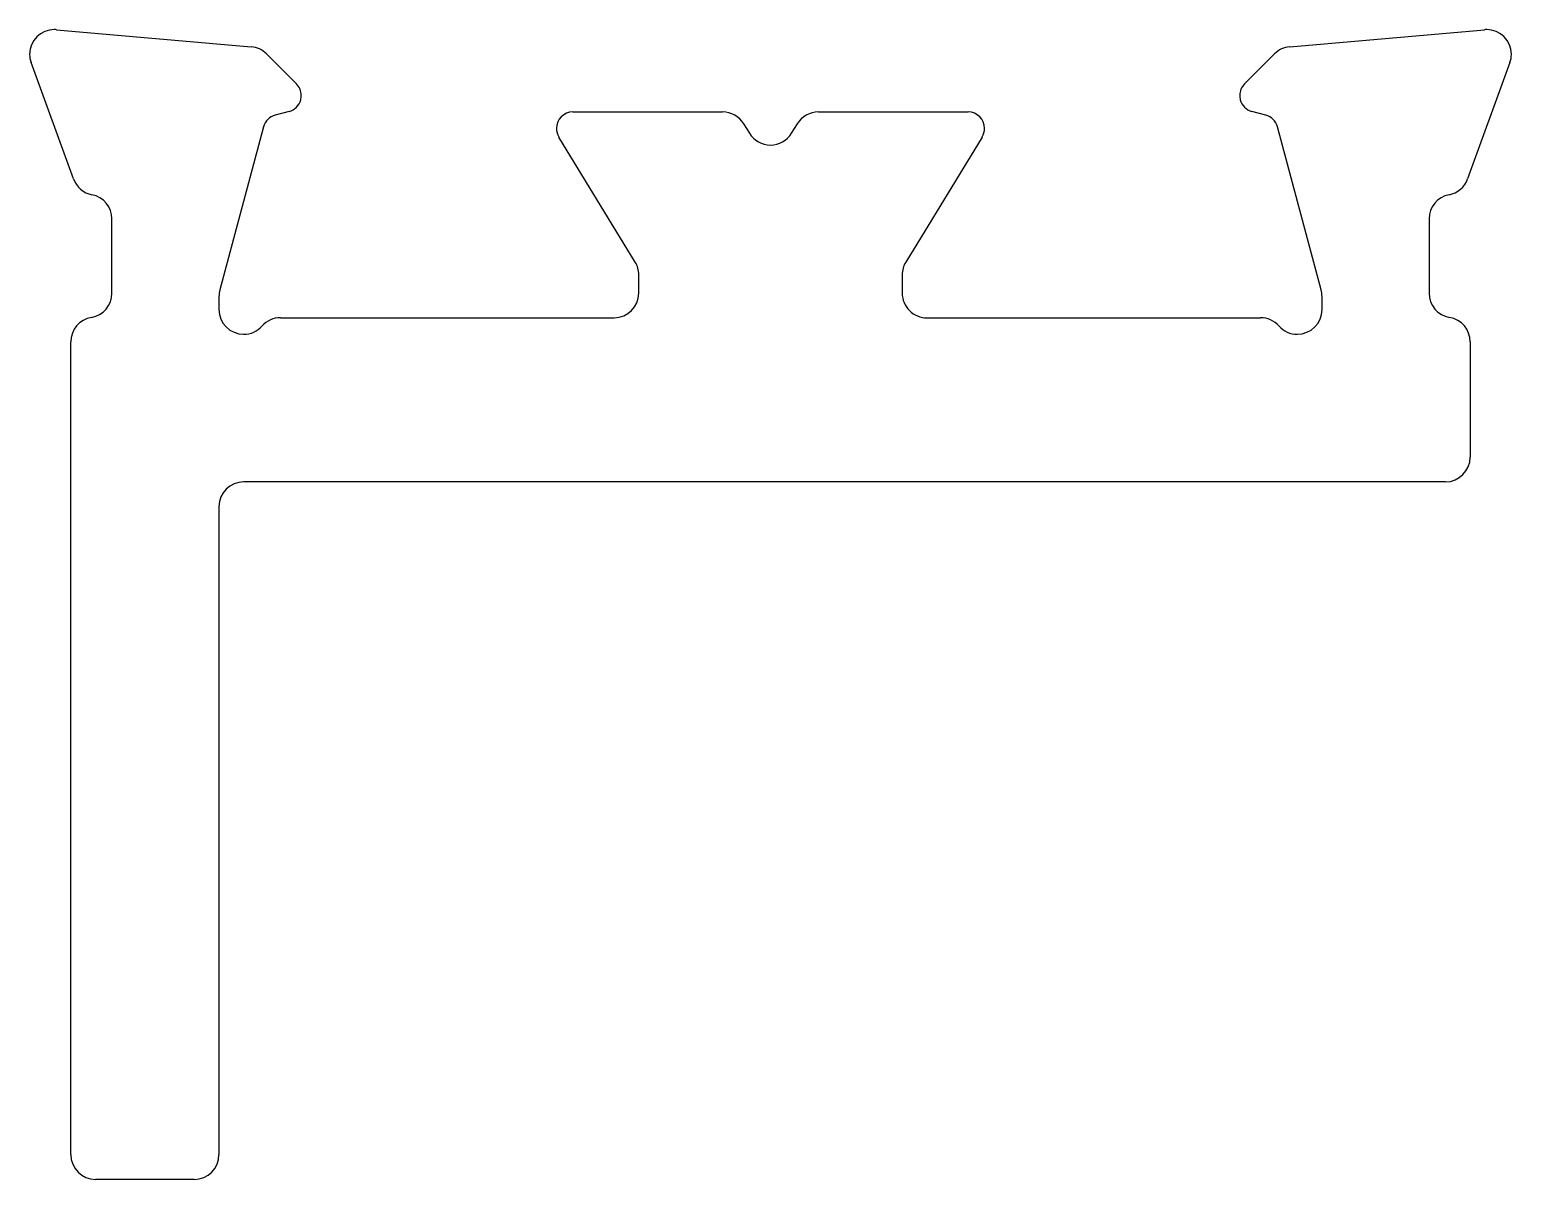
# Model space of a CAD drawing. Extents: x 876.9 to 894.9, y 465.5 to 479.5.
import ezdxf

# ---------------------------------------------------------------- set-up
doc = ezdxf.new("R2010")
doc.units = 0
doc.layers.get('0').update_dxf_attribs({"linetype": 'CONTINUOUS'})

msp = doc.modelspace()

# ---------------------------------------------------------------- linework, layer by layer
at = {"color": 0}
for p, q in [((877.273, 479.49), (879.639, 479.283)), ((892.255, 479.283), (894.621, 479.49)), ((879.825, 479.197), (880.188, 478.833)), ((891.706, 478.833), (892.069, 479.197)), ((877.479, 477.678), (876.964, 479.091)), ((894.93, 479.091), (894.415, 477.678)), ((880.099, 478.498), (879.93, 478.453)), ((883.547, 478.492), (885.365, 478.492)), ((886.529, 478.492), (888.347, 478.492)), ((891.964, 478.453), (891.795, 478.498)), ((879.788, 478.312), (879.257, 476.33)), ((885.621, 478.348), (885.691, 478.234)), ((886.203, 478.234), (886.273, 478.348)), ((892.637, 476.33), (892.106, 478.312)), ((884.303, 476.669), (883.376, 478.187)), ((888.518, 478.187), (887.591, 476.669)), ((877.947, 476.292), (877.947, 477.192)), ((893.947, 477.192), (893.947, 476.292)), ((884.347, 476.292), (884.347, 476.513)), ((887.547, 476.513), (887.547, 476.291)), ((879.247, 476.252), (879.247, 476.092)), ((892.647, 476.092), (892.647, 476.252)), ((879.994, 475.992), (884.047, 475.992)), ((887.847, 475.992), (891.9, 475.992)), ((877.447, 465.827), (877.447, 475.7)), ((894.447, 475.7), (894.447, 474.299)), ((894.147, 473.999), (879.547, 473.999)), ((879.247, 473.699), (879.247, 465.827)), ((878.947, 465.527), (877.747, 465.527))]:
    msp.add_line(p, q, dxfattribs=at)
for centre, radius, start, end in [((877.247, 479.192), 0.3, 90, 180), ((877.247, 479.192), 0.3, 85, 90), ((894.647, 479.192), 0.3, 90, 95), ((894.647, 479.192), 0.3, 0, 90), ((877.228, 479.188), 0.281, 179.336, 200.2803), ((879.613, 478.985), 0.3, 45, 85), ((892.281, 478.985), 0.3, 95, 135), ((894.666, 479.188), 0.281, 339.7197, 0.664), ((880.047, 478.692), 0.2, 360, 45), ((891.847, 478.692), 0.2, 135, 180), ((880.047, 478.692), 0.2, 285, 345), ((880.047, 478.692), 0.2, 345, 360), ((891.847, 478.692), 0.2, 180, 195), ((891.847, 478.692), 0.2, 195, 255), ((879.981, 478.26), 0.2, 105, 165), ((883.547, 478.292), 0.2, 90, 180), ((885.365, 478.192), 0.3, 31.3955, 90), ((886.529, 478.192), 0.3, 90, 148.6045), ((888.347, 478.292), 0.2, 0, 90), ((891.913, 478.26), 0.2, 15, 75), ((883.547, 478.292), 0.2, 180, 211.3955), ((888.347, 478.292), 0.2, 328.6045, 360), ((885.947, 478.39), 0.3, 211.3955, 328.6045), ((877.761, 477.781), 0.3, 200, 259.0957), ((894.134, 477.781), 0.3, 280.9043, 340), ((877.647, 477.192), 0.3, 0, 79.0957), ((894.247, 477.192), 0.3, 100.9043, 180), ((884.047, 476.513), 0.3, 0, 31.3955), ((887.847, 476.513), 0.3, 148.6045, 180), ((877.647, 476.292), 0.3, 279.5941, 0), ((879.547, 476.252), 0.3, 165, 180), ((884.047, 476.292), 0.3, 270, 0), ((887.847, 476.291), 0.3, 180.0492, 270.0493), ((892.347, 476.252), 0.3, 0, 15), ((894.247, 476.292), 0.3, 180, 260.4059), ((877.747, 475.7), 0.3, 99.5941, 180), ((879.547, 476.092), 0.3, 180, 270), ((879.994, 475.692), 0.3, 90, 138.1897), ((891.9, 475.692), 0.3, 41.8103, 90), ((892.347, 476.092), 0.3, 270, 0), ((894.147, 475.7), 0.3, 0, 80.4059), ((879.547, 476.092), 0.3, 270, 318.1897), ((892.347, 476.092), 0.3, 221.8103, 270), ((894.147, 474.299), 0.3, 270, 0), ((879.547, 473.699), 0.3, 90, 180), ((877.747, 465.827), 0.3, 180, 270), ((878.947, 465.827), 0.3, 270, 0)]:
    msp.add_arc(centre, radius, start, end, dxfattribs=at)

doc.saveas('drawing.dxf')
